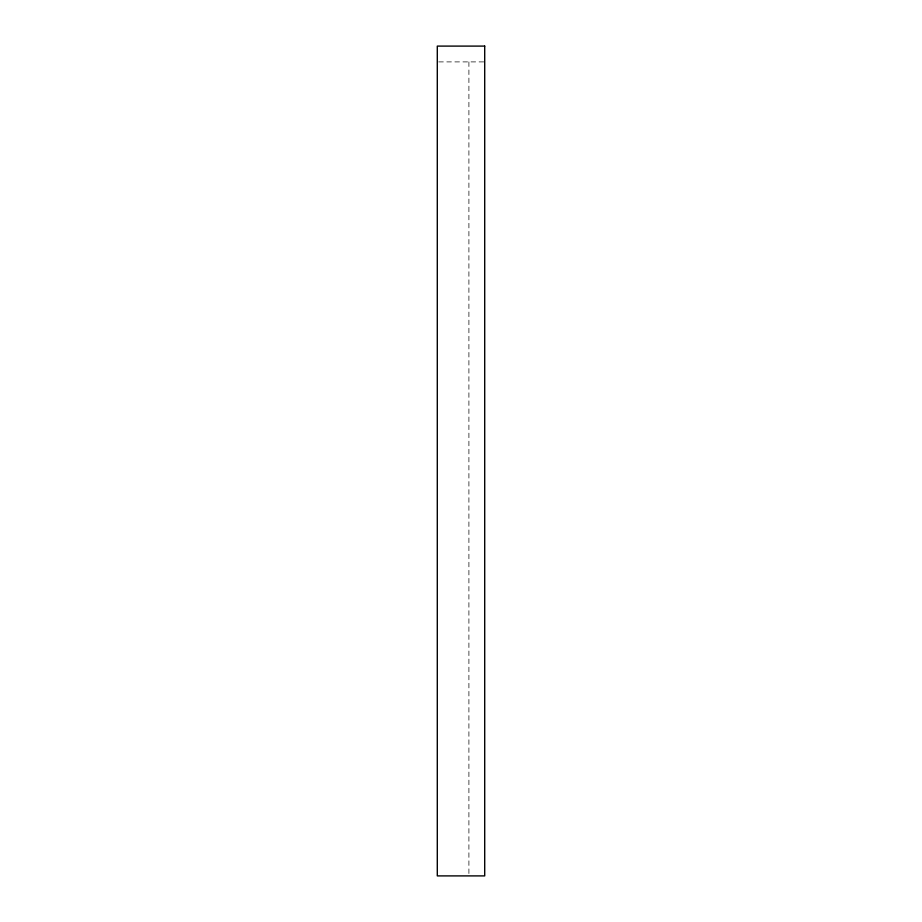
<?xml version="1.0" encoding="UTF-8"?>
<svg xmlns="http://www.w3.org/2000/svg" width="922" height="922" viewBox="0 0 922 922"><rect width="100%" height="100%" fill="white"/><g stroke="black" fill="none" stroke-linecap="round" stroke-linejoin="round"><path stroke-width="0.69" stroke-dasharray="4.61 3.46" d="M438.734 61.901L484.707 61.901M468.906 61.901L468.906 874.459"/><path stroke-width="1.38" d="M484.707 46.1L437.293 46.1L437.293 875.9L484.707 875.9L484.707 46.1"/></g></svg>
